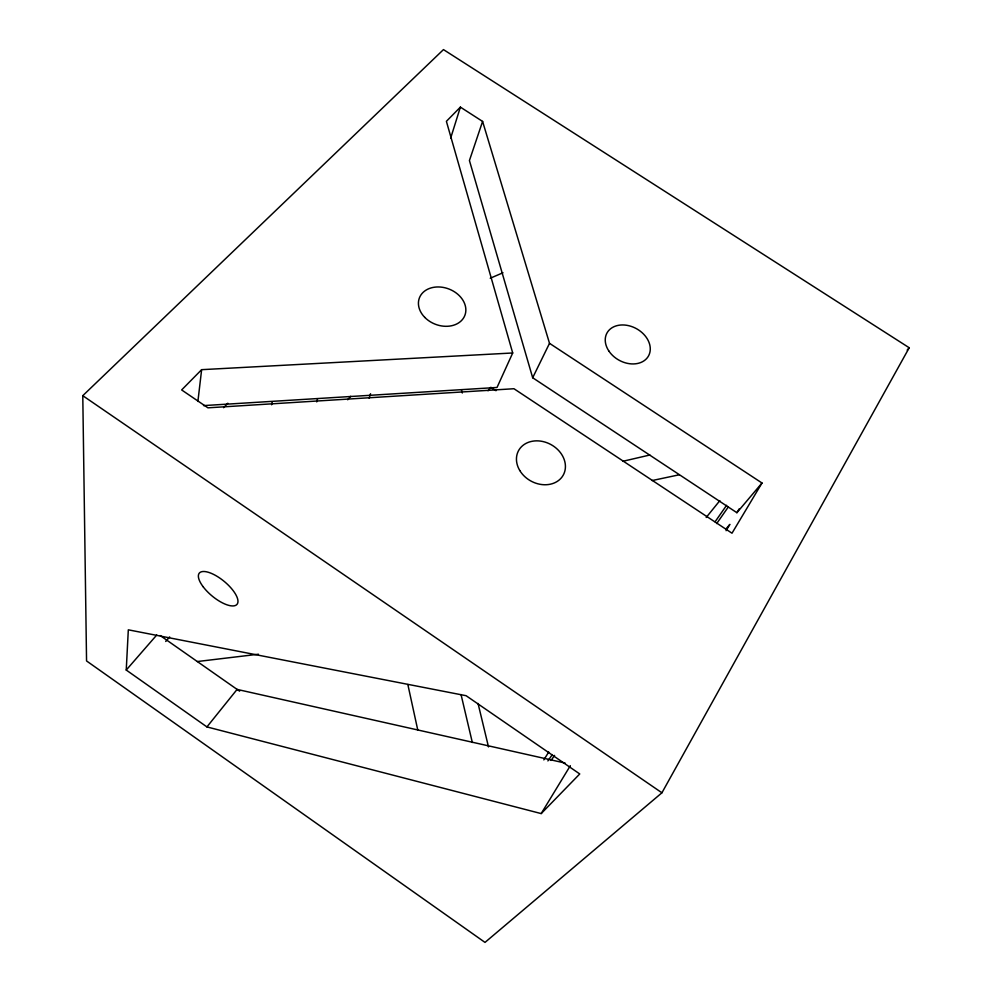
<?xml version="1.0" encoding="UTF-8"?>
<svg xmlns="http://www.w3.org/2000/svg" width="992" height="992" viewBox="0 0 992 992"><rect width="100%" height="100%" fill="white"/><g stroke="black" fill="none" stroke-linecap="round" stroke-linejoin="round"><path stroke-width="1.49" d="M126.244 670.046L128.315 629.821L466.091 695.702L579.75 773.958L541.186 813.589L206.931 726.913L126.244 670.046L156.748 635.004M197.892 401.45L201.636 369.669L512.703 352.978L446.388 121.322L460.387 107.124L482.596 121.421L549.518 343.331L761.992 483.005L731.997 533.212L513.955 388.728L207.936 407.824L181.648 389.943L201.636 369.669M271.622 404.773L272.242 401.735M316.758 401.896L317.527 398.896M369.16 398.152L370.549 393.725M450.703 138L460.387 107.124M482.596 121.421L469.427 160.543L532.679 377.754L736.895 512.703L761.992 483.005M512.703 352.978L497.029 387.463L203.534 405.604M532.679 377.754L549.518 343.331M661.924 792.794L909.218 347.758L443.474 49.6L82.782 395.684L86.552 660.945L485.001 942.4L661.924 792.794L82.782 395.684M726.07 530.683L729.876 524.371L725.871 529.083M736.895 512.703L739.263 508.76M541.186 813.589L570.338 765.688M543.827 759.884L548.737 751.998M547.894 760.914L552.308 754.602M715.096 521.767L726.603 505.3M551.044 760.455L554.578 755.396M716.695 523.565L728.24 507.048M488.064 390.786L490.854 387.302L495.988 390.712M206.931 726.913L237.1 689.403L565.08 763.046M706.192 517.477L719.845 500.625M165.726 641.464L169.657 636.914M347.684 399.776L350.734 396.304M907.184 350.077L909.218 347.758M223.597 407.7L227.838 403.236M490.234 278.231L502.994 272.75M622.74 461.317L649.872 455.006M652.116 480.55L679.284 474.784M197.309 661.54L258.466 654.224M160.233 635.574L239.642 691.188M461.478 390.054L462.309 393.018M478.045 703.464L488.498 746.902M461.044 694.561L472.328 742.487M407.848 684.517L417.744 729.938M203.075 586.669A24.478 9.474 39.6 0 0 236.84 604.537A24.478 9.474 39.6 0 0 214.607 574.926A24.478 9.474 39.6 0 0 203.075 586.669M608.691 350.759A23.734 18.017 28.9 0 0 647.677 357.269A23.734 18.017 28.9 0 0 626.894 325.314A23.734 18.017 28.9 0 0 608.691 350.759M519.783 470.518A25.482 20.807 28.5 0 0 562.204 476.755A25.482 20.807 28.5 0 0 540.801 441.142A25.482 20.807 28.5 0 0 519.783 470.518M424.836 317.452A24.354 18.885 21.1 0 0 464.839 315.456A24.354 18.885 21.1 0 0 436.728 286.986A24.354 18.885 21.1 0 0 424.836 317.452"/></g></svg>
